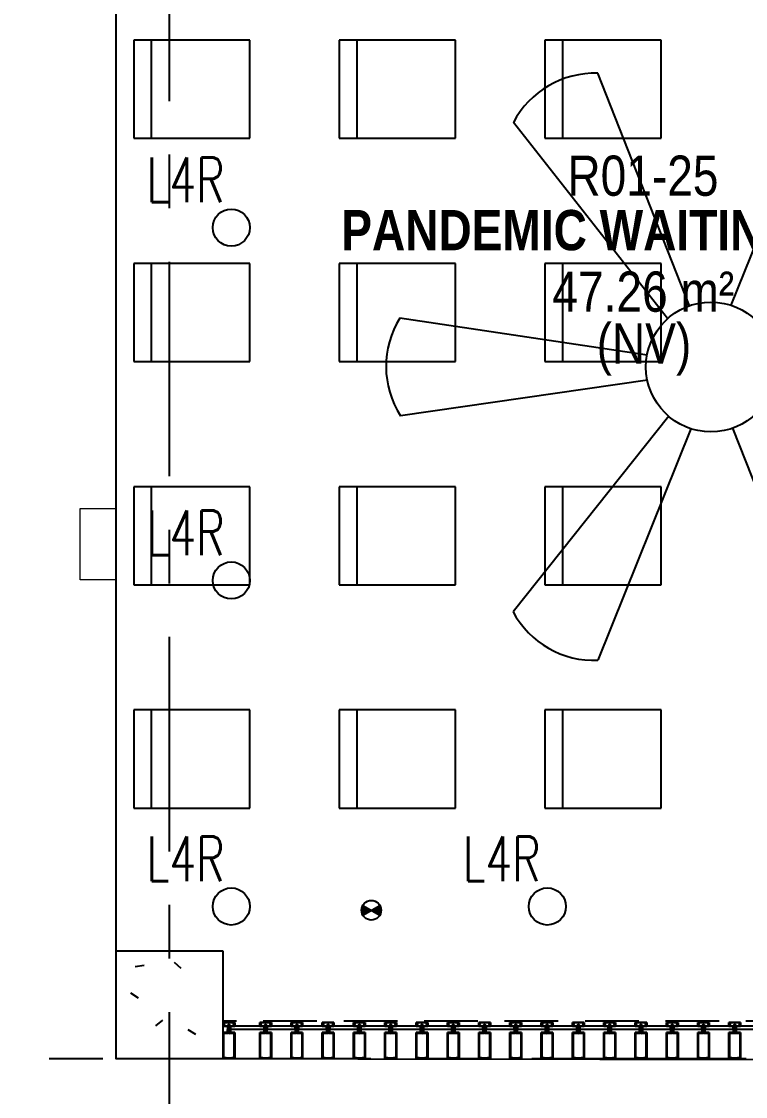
# Model space of a CAD drawing. Header units: millimetres. Extents: x -92759 to 184353, y -15225 to 86714.
# Drawn here: x -71561 to -67511, y 29928 to 35945 of the extents above; entities that cross this region are included whole.
import ezdxf

# ---------------------------------------------------------------- set-up
doc = ezdxf.new("R2010")
doc.units = ezdxf.units.MM
for name, pattern in [('HIDDEN', [0.375, 0.25, -0.125]), ('IDA - Grid Line', [2100, 1200, -300, 300, -300]), ('IDA - Hidden 2-1', [450, 300, -150])]:
    doc.linetypes.add(name, pattern=pattern)
for name, color, linetype in [('0-1', 9, 'Continuous'), ('0-10ft HVLS FAN', 3, 'Continuous'), ('0-fan', 1, 'Continuous'), ('0-Motion Sensor', 1, 'Continuous'), ('A-_CLADMULN_E', 8, 'Continuous'), ('A-_CLADPANL_E', 8, 'Continuous'), ('A-_DETA----_E-2', 9, 'Continuous'), ('A-_DETA----_ED', 8, 'Continuous'), ('A-_FLOR----_E', 8, 'Continuous'), ('A-_ROOMNAME_A', 8, 'Continuous'), ('E-_LITG _ CKT -DB', 1, 'HIDDEN'), ('E-legend', 1, 'Continuous'), ('M-ACMV_FCU', 5, 'Continuous'), ('S-_COLN----_E', 8, 'Continuous')]:
    doc.layers.add(name, color=color, linetype=linetype)
for name, color, linetype, true_color in [('1599_FURN_RHH_BLK8 _NEW__1ST STY_dwg _2_-1', 7, 'Continuous', 0xaaaaaa), ('A-_DETA----_E-1', 7, 'IDA - Hidden 2-1', 0xa5a5a5), ('A-_DETA----_ED-1', 9, 'Continuous', 0x808080), ('S-_ANOTGRID_E-1', 9, 'IDA - Grid Line', 0x808080)]:
    doc.layers.add(name, color=color, linetype=linetype, true_color=true_color)
doc.layers.add('M-ACMV_Control Panel', color=7, linetype='Continuous', lineweight=25)
doc.layers.add('M-ACMV_CP_ HL', color=7, linetype='Continuous', lineweight=20)
doc.styles.add('Arial Narrow_2', font='ARIALN.TTF', dxfattribs={"height": 225})
doc.styles.add('Arial Narrow_B_1', font='ARIALNB.TTF', dxfattribs={"height": 300})
doc.styles.add('Simplex', font='simplex_.ttf', dxfattribs={"width": 0.7, "height": 450})

# ---------------------------------------------------------------- blocks, each defined once
blk = doc.blocks.new('System Panel - Glazed Panel-9020776-BLK8_RHH_1ST STOREY PLAN')
at = {"layer": 'A-_CLADPANL_E'}
for p, q in [((93.8125, 18), (-93.8125, 18)), ((-93.8125, 18), (-93.8125, 0)), ((-93.8125, 0), (93.8125, 0)), ((93.8125, 0), (93.8125, 18))]:
    blk.add_line(p, q, dxfattribs=at)
blk = doc.blocks.new('System Panel - Glazed Panel-7698327-BLK8_RHH_1ST STOREY PLAN')
at = {"layer": 'A-_CLADPANL_E'}
for p, q in [((78.8125, 18), (-78.8125, 18)), ((-78.8125, 18), (-78.8125, 0)), ((-78.8125, 0), (78.8125, 0)), ((78.8125, 0), (78.8125, 18))]:
    blk.add_line(p, q, dxfattribs=at)
blk = doc.blocks.new('Rectangular Mullion - 200L X 65D mm-6848285-BLK8_RHH_1ST STOREY PLAN')
at = {"layer": 'A-_DETA----_ED'}
for p, q in [((32.5, 163), (-32.5, 163)), ((-32.5, 163), (-32.5, 18)), ((-30, 160.5), (-25.1, 160.5)), ((-30, 20.5), (-30, 160.5)), ((-23.6, 158.9), (-23.6, 157.4)), ((-23.6, 157.4), (-17.7, 157.4)), ((-17.7, 157.4), (-17.7, 158.9)), ((-16.1, 160.5), (16.1, 160.5)), ((17.7, 158.9), (17.7, 157.4)), ((17.7, 157.4), (23.6, 157.4)), ((23.6, 157.4), (23.6, 158.9)), ((25.1, 160.5), (30, 160.5)), ((30, 160.5), (30, 20.5)), ((32.5, 18), (32.5, 163)), ((-32.5, 18), (-21, 18)), ((-24, 20.5), (-30, 20.5)), ((-24, 23.6), (-24, 20.5)), ((-4.1, 24.3), (-23.2, 24.3)), ((-20.2, 21.8), (-17.9, 21.8)), ((-17.1, 18), (-13.8, 18)), ((-13.1, 18.8), (-13.1, 21)), ((-12.3, 21.8), (-5.9, 21.8)), ((-10.5, 21.8), (-10.5, 19.9)), ((-9.7, 19.2), (-8, 19.2)), ((-8, 19.2), (-8, 2.5)), ((-8, -11.6), (-8, 0)), ((-7.7, 2.2), (-6.7, 2.2)), ((-6.7, 0.3), (-7.7, 0.3)), ((-6.4, 2), (-6.4, 0.6)), ((-5.4, 5.1), (-5.4, 20.3)), ((-3.5, 5.1), (-5.4, 5.1)), ((-5.1, 21), (-5.1, 18.8)), ((-4.3, 18), (-0.8, 18)), ((-2.6, 21.3), (-2.6, 22.8)), ((2.6, 21.3), (-2.6, 21.3)), ((-2.5, -1.3), (-1.1, 4.3)), ((-0.8, 18), (0, 18.8)), ((0, 18.8), (0.8, 18)), ((0.8, 18), (4.3, 18)), ((1.1, 4.3), (2.5, -1.3)), ((2.6, 22.8), (2.6, 21.3)), ((5.4, 5.1), (3.5, 5.1)), ((23.2, 24.3), (4.1, 24.3)), ((5.1, 18.8), (5.1, 21)), ((5.4, 20.3), (5.4, 5.1)), ((5.9, 21.8), (12.3, 21.8)), ((6.4, 0.6), (6.4, 2)), ((6.7, 2.2), (7.7, 2.2)), ((7.7, 0.3), (6.7, 0.3)), ((8, 19.2), (9.7, 19.2)), ((8, 2.5), (8, 19.2)), ((8, -11.6), (8, 0)), ((10.5, 19.9), (10.5, 21.8)), ((13.1, 21), (13.1, 18.8)), ((13.8, 18), (17.1, 18)), ((17.9, 21.8), (20.2, 21.8)), ((21, 18), (32.5, 18)), ((24, 20.5), (24, 23.6)), ((30, 20.5), (24, 20.5)), ((-32.5, -17.5), (-32.5, -22.2)), ((-32.5, -24.8), (-32.5, -37)), ((-32.5, -37), (32.5, -37)), ((-29.9, -17), (-32, -17)), ((-31.7, -23), (-30.7, -23)), ((-31.2, -25.3), (-30.5, -25.3)), ((-31.2, -35.7), (-31.2, -25.3)), ((-15.9, -35.7), (-31.2, -35.7)), ((-30.5, -23.2), (-31, -23.2)), ((-30.3, -25.5), (-27.6, -30.1)), ((-26.8, -20.8), (-29, -20.8)), ((-27.4, -23), (-24.5, -23)), ((-27.4, -26.4), (-27.4, -23)), ((-25.9, -29.1), (-27.4, -26.4)), ((-5.7, -17), (-25.9, -17)), ((-23, -19.5), (-8.3, -19.5)), ((-23, -21.5), (-23, -19.5)), ((0, -35.5), (-15.9, -35.7)), ((-8.3, -19.5), (-7.6, -20.2)), ((-6.9, -11.6), (-8, -11.6)), ((-0.4, -20.2), (-7.6, -20.2)), ((-6.9, -11.6), (-6.6, -12)), ((-6.6, -12), (-6.2, -11.6)), ((-6.2, -11.6), (-4.3, -11.6)), ((-5.3, -16.6), (-5.7, -17)), ((-5, -17), (-5.3, -16.6)), ((5, -17), (-5, -17)), ((-2.4, -0.9), (-4.9, -3.8)), ((-4.9, -3.8), (4.9, -3.8)), ((-4.9, -3.8), (-4.9, -11.6)), ((-4.3, -11.6), (-3.9, -12)), ((-3.9, -12), (-3.6, -11.6)), ((-3.6, -11.6), (-2.5, -11.6)), ((-2.5, -11.6), (-2.5, -1.1)), ((2.4, -0.9), (-2.4, -0.9)), ((-0.4, -20.2), (0, -19.8)), ((0, -19.8), (0.4, -20.2)), ((15.9, -35.7), (0, -35.5)), ((7.6, -20.2), (0.4, -20.2)), ((4.9, -3.8), (2.4, -0.9)), ((2.5, -1.3), (2.5, -11.6)), ((2.5, -11.6), (3.6, -11.6)), ((3.6, -11.6), (3.9, -12)), ((3.9, -12), (4.3, -11.6)), ((4.3, -11.6), (6.2, -11.6)), ((4.9, -3.8), (4.9, -11.6)), ((5.3, -16.6), (5, -17)), ((5.7, -17), (5.3, -16.6)), ((25.9, -17), (5.7, -17)), ((6.2, -11.6), (6.6, -12)), ((6.6, -12), (6.9, -11.6)), ((8, -11.6), (6.9, -11.6)), ((7.6, -20.2), (8.3, -19.5)), ((8.3, -19.5), (23, -19.5)), ((31.2, -35.7), (15.9, -35.7)), ((23, -19.5), (23, -21.5)), ((24.5, -23), (27.4, -23)), ((25.5, -19.5), (25.5, -19.3)), ((27.4, -26.4), (25.9, -29.1)), ((29, -20.8), (26.8, -20.8)), ((27.4, -23), (27.4, -26.4)), ((27.6, -30.1), (30.3, -25.5)), ((32, -17), (29.9, -17)), ((30.3, -19.3), (30.3, -19.5)), ((31, -23.2), (30.5, -23.2)), ((30.5, -25.3), (31.2, -25.3)), ((30.7, -23), (31.7, -23)), ((31.2, -25.3), (31.2, -35.7)), ((32.5, -22.2), (32.5, -17.5)), ((32.5, -37), (32.5, -24.8))]:
    blk.add_line(p, q, dxfattribs=at)
for centre, radius, start, end in [((-25.1, 158.9), 1.52, 0, 90), ((-16.1, 158.9), 1.52, 90, 180), ((16.1, 158.9), 1.52, 0, 90), ((25.1, 158.9), 1.52, 90, 180), ((-23.2, 23.6), 0.762, 90, 180), ((-20.2, 20.5), 1.27, 90, 180), ((-19.2, 20.3), 2.29, 180, 225.18969), ((-21, 18.4), 0.381, 270, 45.18969), ((-17.9, 20.5), 1.27, 0, 90), ((-17.1, 18.4), 0.381, 134.81031, 270), ((-18.9, 20.3), 2.29, 314.81031, 0), ((-13.8, 18.8), 0.762, 270, 0), ((-12.3, 21), 0.762, 90, 180), ((-9.7, 19.9), 0.762, 180, 270), ((-7.7, 2.5), 0.254, 180, 270), ((-7.7, 0), 0.254, 90, 180), ((-6.9, 20.3), 1.52, 360, 90), ((-6.7, 2), 0.254, 360, 90), ((-6.7, 0.6), 0.254, 270, 360), ((-5.9, 21), 0.762, 0, 90), ((-4.3, 18.8), 0.762, 180, 270), ((-4.1, 22.8), 1.52, 360, 90), ((0, 4), 3.63, 17.50636, 162.49364), ((0, 4), 1.09, 15, 165), ((4.1, 22.8), 1.52, 90, 180), ((4.3, 18.8), 0.762, 270, 0), ((5.9, 21), 0.762, 90, 180), ((6.9, 20.3), 1.52, 90, 180), ((6.7, 2), 0.254, 90, 180), ((6.7, 0.6), 0.254, 180, 270), ((7.7, 2.5), 0.254, 270, 0), ((7.7, 0), 0.254, 0, 90), ((9.7, 19.9), 0.762, 270, 0), ((12.3, 21), 0.762, 0, 90), ((13.8, 18.8), 0.762, 180, 270), ((17.9, 20.5), 1.27, 90, 180), ((18.9, 20.3), 2.29, 180, 225.18969), ((17.1, 18.4), 0.381, 270, 45.18969), ((20.2, 20.5), 1.27, 0, 90), ((21, 18.4), 0.381, 134.81031, 270), ((19.2, 20.3), 2.29, 314.81031, 0), ((23.2, 23.6), 0.762, 0, 90), ((-32, -17.5), 0.508, 90, 180), ((-31.7, -22.2), 0.762, 180, 270), ((-31, -24.8), 1.52, 90, 180), ((-30.7, -24.3), 1.27, 288.66292, 90), ((-30.5, -24.3), 1.02, 270, 90), ((-28, -19.3), 2.29, 134.81031, 180), ((-29, -19.5), 1.27, 180, 270), ((-29.9, -17.4), 0.381, 314.81031, 90), ((-26.8, -29.6), 1.02, 210, 30), ((-26.8, -19.5), 1.27, 270, 0), ((-25.9, -17.4), 0.381, 90, 225.18969), ((-27.8, -19.3), 2.29, 0, 45.18969), ((-24.5, -21.5), 1.52, 270, 0), ((24.5, -21.5), 1.52, 180, 270), ((27.8, -19.3), 2.29, 134.81031, 180), ((26.8, -19.5), 1.27, 180, 270), ((26.8, -29.6), 1.02, 150, 330), ((25.9, -17.4), 0.381, 314.81031, 90), ((29, -19.5), 1.27, 270, 0), ((29.9, -17.4), 0.381, 90, 225.18969), ((30.7, -24.3), 1.27, 90, 251.33708), ((30.5, -24.3), 1.02, 90, 270), ((28, -19.3), 2.29, 0, 45.18969), ((31, -24.8), 1.52, 360, 90), ((31.7, -22.2), 0.762, 270, 0), ((32, -17.5), 0.508, 0, 90)]:
    blk.add_arc(centre, radius, start, end, dxfattribs=at)
at = {"layer": 'A-_DETA----_ED-1'}
for p, q in [((0, 26.4), (-2.4, 24)), ((-2.4, 24), (-2.4, -0.9)), ((2.4, 24), (0, 26.4)), ((2.4, -0.9), (2.4, 24)), ((-8, -17), (-8, -11.6)), ((-6.3, -21.2), (-6.3, -20.2)), ((6.4, -21.2), (-6.3, -21.2)), ((-5.2, -24.7), (-5.2, -21.2)), ((-5.1, -24.8), (5.1, -24.8)), ((3.9, -25.6), (-3.9, -25.6)), ((-2.6, -24.7), (-2.6, -21.2)), ((-2.5, -11.6), (-2.5, -17)), ((2.5, -11.6), (2.5, -17)), ((2.6, -24.7), (2.6, -21.2)), ((5.2, -24.7), (5.2, -21.2)), ((6.4, -20.2), (6.4, -21.2)), ((8, -11.6), (8, -17))]:
    blk.add_line(p, q, dxfattribs=at)
for centre, radius, start, end in [((-3.9, -24.2), 1.38, 200.94158, 339.07318), ((0, -21.4), 4.19, 234.28733, 305.71267), ((3.9, -24.2), 1.38, 200.94158, 339.07318)]:
    blk.add_arc(centre, radius, start, end, dxfattribs=at)
blk = doc.blocks.new('Rectangular Mullion - IDA - Rectangular - 200mm - Center-9020777-BLK8_RHH_1ST STOREY PLAN')
at = {"layer": 'A-_CLADMULN_E'}
for p, q in [((0, 163), (-65, 163)), ((-65, 163), (-65, 18)), ((-65, 18), (-41.1875, 18)), ((-41.1875, 18), (-41.1875, -17)), ((-23.8125, -17), (-23.8125, 18)), ((-23.8125, 18), (0, 18)), ((-41.1875, -17), (-65, -17)), ((-65, -17), (-65, -37)), ((-65, -37), (0, -37)), ((0, -17), (-23.8125, -17))]:
    blk.add_line(p, q, dxfattribs=at)
blk = doc.blocks.new('Rectangular Mullion - IDA - Rectangular - 200mm - Center-9020775-BLK8_RHH_1ST STOREY PLAN')
at = {"layer": 'A-_CLADMULN_E'}
for p, q in [((-32.5, 18), (-32.5, 163)), ((-32.5, 163), (32.5, 163)), ((32.5, 163), (32.5, 18)), ((-8.6875, 18), (-32.5, 18)), ((-8.6875, -17), (-8.6875, 18)), ((32.5, 18), (8.6875, 18)), ((8.6875, 18), (8.6875, -17)), ((-32.5, -37), (-32.5, -17)), ((-32.5, -17), (-8.6875, -17)), ((32.5, -37), (-32.5, -37)), ((8.6875, -17), (32.5, -17)), ((32.5, -17), (32.5, -37))]:
    blk.add_line(p, q, dxfattribs=at)
blk = doc.blocks.new('IDA - Rectangle Column - 600W X 600D-V9-BLK8_RHH_1ST STOREY PLAN')
at = {"layer": 'S-_COLN----_E'}
h = blk.add_hatch(dxfattribs=at)
h.set_pattern_fill('FP_14', color=256, style=0, pattern_type=2)
h.set_pattern_definition([(50, (15929.05, 42638.3), (1093.104, -95.634), [114.3, -1257.3]), (355, (15929, 42638.3), (-211.457, 1146.34), [91.44, -1005.84]), (100.451, (16020.1, 42630.3), (881.656, 1050.7), [97.14, -1068.54]), (46.184, (15929, 42943.1), (1626.475, -252.257), [171.45, -1885.95]), (96.636, (16064.6, 42922), (1424.416, 1484.565), [145.71, -1602.81]), (351.184, (15929, 42943.1), (1424.43, 1484.55), [137.16, -1508.76]), (21, (16081.45, 42866.9), (909.686, -613.591), [114.3, -1257.3]), (326, (16081.5, 42866.9), (370.812, 1105.13), [91.44, -1005.84]), (71.451, (16157.3, 42815.8), (1280.503, 491.528), [97.14, -1068.54]), (37.5, (15929.05, 42638.3), (18.5313, 507.3303), [50.292, -943.356, 50.292, -970.788, -1009.65]), (37.5, (15929.05, 42638.3), (18.5313, 507.3303), [-2014.728, 50.292, -959.358]), (7.5, (15929.05, 42638.3), (400.918, 601.0836), [50.292, -531.876, 50.292, -920.496, -384.81]), (7.5, (15929.05, 42638.3), (400.918, 601.0836), [-1552.956, 50.292, -334.518]), (327.5, (15589.2, 42638.3), (813.545, -34.3737), [50.292, -330.708, 50.292, -2715.768]), (327.5, (15589.2, 42638.3), (813.545, -34.3737), [-431.292, -1138.428, 50.292, -1527.048]), (317.5, (15436.8, 42638.3), (888.775, 152.56), [50.292, -445.008, 50.292, -739.14, -1120.14]), (317.5, (15436.8, 42638.3), (888.775, 152.56), [-1284.732, 50.292, -1069.848])])
h.paths.add_polyline_path([(-300, -300), (300, -300), (300, 300), (-300, 300), (-300, -37.5)])
for p, q in [((300, 300), (-300, 300)), ((-300, 300), (-300, -300)), ((300, -300), (300, 300)), ((-300, -300), (300, -300))]:
    blk.add_line(p, q, dxfattribs=at)
blk = doc.blocks.new('1599_FURN_RHH_BLK8 _NEW__1ST STY_dwg _2_-10346281-BLK8_RHH_1ST STOREY PLAN')
at = {"layer": 'A-_DETA----_E-2'}
for p, q in [((-35455.1, -43500), (-35455.1, -44050)), ((-34805.1, -43500), (-35455.1, -43500)), ((-35455.1, -43500), (-35455.1, -44050)), ((-34805.1, -43500), (-35455.1, -43500)), ((-35455.1, -43500), (-35455.1, -44050)), ((-34805.1, -43500), (-35455.1, -43500)), ((-35455.1, -43500), (-35455.1, -44050)), ((-34805.1, -43500), (-35455.1, -43500)), ((-35355.1, -44050), (-35355.1, -43500)), ((-35355.1, -44050), (-35355.1, -43500)), ((-35355.1, -44050), (-35355.1, -43500)), ((-35355.1, -44050), (-35355.1, -43500)), ((-34805.1, -44050), (-34805.1, -43500)), ((-34805.1, -44050), (-34805.1, -43500)), ((-34805.1, -44050), (-34805.1, -43500)), ((-34805.1, -44050), (-34805.1, -43500)), ((-34305.1, -43500), (-34305.1, -44050)), ((-33655.1, -43500), (-34305.1, -43500)), ((-34305.1, -43500), (-34305.1, -44050)), ((-33655.1, -43500), (-34305.1, -43500)), ((-34305.1, -43500), (-34305.1, -44050)), ((-33655.1, -43500), (-34305.1, -43500)), ((-34305.1, -43500), (-34305.1, -44050)), ((-33655.1, -43500), (-34305.1, -43500)), ((-34205.1, -44050), (-34205.1, -43500)), ((-34205.1, -44050), (-34205.1, -43500)), ((-34205.1, -44050), (-34205.1, -43500)), ((-34205.1, -44050), (-34205.1, -43500)), ((-33655.1, -44050), (-33655.1, -43500)), ((-33655.1, -44050), (-33655.1, -43500)), ((-33655.1, -44050), (-33655.1, -43500)), ((-33655.1, -44050), (-33655.1, -43500)), ((-33155.1, -43500), (-33155.1, -44050)), ((-32505.1, -43500), (-33155.1, -43500)), ((-33155.1, -43500), (-33155.1, -44050)), ((-32505.1, -43500), (-33155.1, -43500)), ((-33155.1, -43500), (-33155.1, -44050)), ((-32505.1, -43500), (-33155.1, -43500)), ((-33155.1, -43500), (-33155.1, -44050)), ((-32505.1, -43500), (-33155.1, -43500)), ((-33055.1, -44050), (-33055.1, -43500)), ((-33055.1, -44050), (-33055.1, -43500)), ((-33055.1, -44050), (-33055.1, -43500)), ((-33055.1, -44050), (-33055.1, -43500)), ((-32505.1, -44050), (-32505.1, -43500)), ((-32505.1, -44050), (-32505.1, -43500)), ((-32505.1, -44050), (-32505.1, -43500)), ((-32505.1, -44050), (-32505.1, -43500)), ((-35455.1, -44050), (-34805.1, -44050)), ((-35455.1, -44050), (-34805.1, -44050)), ((-35455.1, -44050), (-34805.1, -44050)), ((-35455.1, -44050), (-34805.1, -44050)), ((-34305.1, -44050), (-33655.1, -44050)), ((-34305.1, -44050), (-33655.1, -44050)), ((-34305.1, -44050), (-33655.1, -44050)), ((-34305.1, -44050), (-33655.1, -44050)), ((-33155.1, -44050), (-32505.1, -44050)), ((-33155.1, -44050), (-32505.1, -44050)), ((-33155.1, -44050), (-32505.1, -44050)), ((-33155.1, -44050), (-32505.1, -44050)), ((-35455.1, -44750), (-35455.1, -45300)), ((-34805.1, -44750), (-35455.1, -44750)), ((-35455.1, -44750), (-35455.1, -45300)), ((-34805.1, -44750), (-35455.1, -44750)), ((-35455.1, -44750), (-35455.1, -45300)), ((-34805.1, -44750), (-35455.1, -44750)), ((-35455.1, -44750), (-35455.1, -45300)), ((-34805.1, -44750), (-35455.1, -44750)), ((-35355.1, -45300), (-35355.1, -44750)), ((-35355.1, -45300), (-35355.1, -44750)), ((-35355.1, -45300), (-35355.1, -44750)), ((-35355.1, -45300), (-35355.1, -44750)), ((-34805.1, -45300), (-34805.1, -44750)), ((-34805.1, -45300), (-34805.1, -44750)), ((-34805.1, -45300), (-34805.1, -44750)), ((-34805.1, -45300), (-34805.1, -44750)), ((-34305.1, -44750), (-34305.1, -45300)), ((-33655.1, -44750), (-34305.1, -44750)), ((-34305.1, -44750), (-34305.1, -45300)), ((-33655.1, -44750), (-34305.1, -44750)), ((-34305.1, -44750), (-34305.1, -45300)), ((-33655.1, -44750), (-34305.1, -44750)), ((-34305.1, -44750), (-34305.1, -45300)), ((-33655.1, -44750), (-34305.1, -44750)), ((-34205.1, -45300), (-34205.1, -44750)), ((-34205.1, -45300), (-34205.1, -44750)), ((-34205.1, -45300), (-34205.1, -44750)), ((-34205.1, -45300), (-34205.1, -44750)), ((-33655.1, -45300), (-33655.1, -44750)), ((-33655.1, -45300), (-33655.1, -44750)), ((-33655.1, -45300), (-33655.1, -44750)), ((-33655.1, -45300), (-33655.1, -44750)), ((-33155.1, -44750), (-33155.1, -45300)), ((-32505.1, -44750), (-33155.1, -44750)), ((-33155.1, -44750), (-33155.1, -45300)), ((-32505.1, -44750), (-33155.1, -44750)), ((-33155.1, -44750), (-33155.1, -45300)), ((-32505.1, -44750), (-33155.1, -44750)), ((-33155.1, -44750), (-33155.1, -45300)), ((-32505.1, -44750), (-33155.1, -44750)), ((-33055.1, -45300), (-33055.1, -44750)), ((-33055.1, -45300), (-33055.1, -44750)), ((-33055.1, -45300), (-33055.1, -44750)), ((-33055.1, -45300), (-33055.1, -44750)), ((-32505.1, -45300), (-32505.1, -44750)), ((-32505.1, -45300), (-32505.1, -44750)), ((-32505.1, -45300), (-32505.1, -44750)), ((-32505.1, -45300), (-32505.1, -44750)), ((-35455.1, -45300), (-34805.1, -45300)), ((-35455.1, -45300), (-34805.1, -45300)), ((-35455.1, -45300), (-34805.1, -45300)), ((-35455.1, -45300), (-34805.1, -45300)), ((-34305.1, -45300), (-33655.1, -45300)), ((-34305.1, -45300), (-33655.1, -45300)), ((-34305.1, -45300), (-33655.1, -45300)), ((-34305.1, -45300), (-33655.1, -45300)), ((-33155.1, -45300), (-32505.1, -45300)), ((-33155.1, -45300), (-32505.1, -45300)), ((-33155.1, -45300), (-32505.1, -45300)), ((-33155.1, -45300), (-32505.1, -45300)), ((-35455.1, -46000), (-35455.1, -46550)), ((-34805.1, -46000), (-35455.1, -46000)), ((-35455.1, -46000), (-35455.1, -46550)), ((-34805.1, -46000), (-35455.1, -46000)), ((-35455.1, -46000), (-35455.1, -46550)), ((-34805.1, -46000), (-35455.1, -46000)), ((-35455.1, -46000), (-35455.1, -46550)), ((-34805.1, -46000), (-35455.1, -46000)), ((-35355.1, -46550), (-35355.1, -46000)), ((-35355.1, -46550), (-35355.1, -46000)), ((-35355.1, -46550), (-35355.1, -46000)), ((-35355.1, -46550), (-35355.1, -46000)), ((-34805.1, -46550), (-34805.1, -46000)), ((-34805.1, -46550), (-34805.1, -46000)), ((-34805.1, -46550), (-34805.1, -46000)), ((-34805.1, -46550), (-34805.1, -46000)), ((-34305.1, -46000), (-34305.1, -46550)), ((-33655.1, -46000), (-34305.1, -46000)), ((-34305.1, -46000), (-34305.1, -46550)), ((-33655.1, -46000), (-34305.1, -46000)), ((-34305.1, -46000), (-34305.1, -46550)), ((-33655.1, -46000), (-34305.1, -46000)), ((-34305.1, -46000), (-34305.1, -46550)), ((-33655.1, -46000), (-34305.1, -46000)), ((-34205.1, -46550), (-34205.1, -46000)), ((-34205.1, -46550), (-34205.1, -46000)), ((-34205.1, -46550), (-34205.1, -46000)), ((-34205.1, -46550), (-34205.1, -46000)), ((-33655.1, -46550), (-33655.1, -46000)), ((-33655.1, -46550), (-33655.1, -46000)), ((-33655.1, -46550), (-33655.1, -46000)), ((-33655.1, -46550), (-33655.1, -46000)), ((-33155.1, -46000), (-33155.1, -46550)), ((-32505.1, -46000), (-33155.1, -46000)), ((-33155.1, -46000), (-33155.1, -46550)), ((-32505.1, -46000), (-33155.1, -46000)), ((-33155.1, -46000), (-33155.1, -46550)), ((-32505.1, -46000), (-33155.1, -46000)), ((-33155.1, -46000), (-33155.1, -46550)), ((-32505.1, -46000), (-33155.1, -46000)), ((-33055.1, -46550), (-33055.1, -46000)), ((-33055.1, -46550), (-33055.1, -46000)), ((-33055.1, -46550), (-33055.1, -46000)), ((-33055.1, -46550), (-33055.1, -46000)), ((-32505.1, -46550), (-32505.1, -46000)), ((-32505.1, -46550), (-32505.1, -46000)), ((-32505.1, -46550), (-32505.1, -46000)), ((-32505.1, -46550), (-32505.1, -46000)), ((-35455.1, -46550), (-34805.1, -46550)), ((-35455.1, -46550), (-34805.1, -46550)), ((-35455.1, -46550), (-34805.1, -46550)), ((-35455.1, -46550), (-34805.1, -46550)), ((-34305.1, -46550), (-33655.1, -46550)), ((-34305.1, -46550), (-33655.1, -46550)), ((-34305.1, -46550), (-33655.1, -46550)), ((-34305.1, -46550), (-33655.1, -46550)), ((-33155.1, -46550), (-32505.1, -46550)), ((-33155.1, -46550), (-32505.1, -46550)), ((-33155.1, -46550), (-32505.1, -46550)), ((-33155.1, -46550), (-32505.1, -46550)), ((-35455.1, -47250), (-35455.1, -47800)), ((-34805.1, -47250), (-35455.1, -47250)), ((-35455.1, -47250), (-35455.1, -47800)), ((-34805.1, -47250), (-35455.1, -47250)), ((-35455.1, -47250), (-35455.1, -47800)), ((-34805.1, -47250), (-35455.1, -47250)), ((-35455.1, -47250), (-35455.1, -47800)), ((-34805.1, -47250), (-35455.1, -47250)), ((-35355.1, -47800), (-35355.1, -47250)), ((-35355.1, -47800), (-35355.1, -47250)), ((-35355.1, -47800), (-35355.1, -47250)), ((-35355.1, -47800), (-35355.1, -47250)), ((-34805.1, -47800), (-34805.1, -47250)), ((-34805.1, -47800), (-34805.1, -47250)), ((-34805.1, -47800), (-34805.1, -47250)), ((-34805.1, -47800), (-34805.1, -47250)), ((-34305.1, -47250), (-34305.1, -47800)), ((-33655.1, -47250), (-34305.1, -47250)), ((-34305.1, -47250), (-34305.1, -47800)), ((-33655.1, -47250), (-34305.1, -47250)), ((-34305.1, -47250), (-34305.1, -47800)), ((-33655.1, -47250), (-34305.1, -47250)), ((-34305.1, -47250), (-34305.1, -47800)), ((-33655.1, -47250), (-34305.1, -47250)), ((-34205.1, -47800), (-34205.1, -47250)), ((-34205.1, -47800), (-34205.1, -47250)), ((-34205.1, -47800), (-34205.1, -47250)), ((-34205.1, -47800), (-34205.1, -47250)), ((-33655.1, -47800), (-33655.1, -47250)), ((-33655.1, -47800), (-33655.1, -47250)), ((-33655.1, -47800), (-33655.1, -47250)), ((-33655.1, -47800), (-33655.1, -47250)), ((-33155.1, -47250), (-33155.1, -47800)), ((-32505.1, -47250), (-33155.1, -47250)), ((-33155.1, -47250), (-33155.1, -47800)), ((-32505.1, -47250), (-33155.1, -47250)), ((-33155.1, -47250), (-33155.1, -47800)), ((-32505.1, -47250), (-33155.1, -47250)), ((-33155.1, -47250), (-33155.1, -47800)), ((-32505.1, -47250), (-33155.1, -47250)), ((-33055.1, -47800), (-33055.1, -47250)), ((-33055.1, -47800), (-33055.1, -47250)), ((-33055.1, -47800), (-33055.1, -47250)), ((-33055.1, -47800), (-33055.1, -47250)), ((-32505.1, -47800), (-32505.1, -47250)), ((-32505.1, -47800), (-32505.1, -47250)), ((-32505.1, -47800), (-32505.1, -47250)), ((-32505.1, -47800), (-32505.1, -47250)), ((-35455.1, -47800), (-34805.1, -47800)), ((-35455.1, -47800), (-34805.1, -47800)), ((-35455.1, -47800), (-34805.1, -47800)), ((-35455.1, -47800), (-34805.1, -47800)), ((-34305.1, -47800), (-33655.1, -47800)), ((-34305.1, -47800), (-33655.1, -47800)), ((-34305.1, -47800), (-33655.1, -47800)), ((-34305.1, -47800), (-33655.1, -47800)), ((-33155.1, -47800), (-32505.1, -47800)), ((-33155.1, -47800), (-32505.1, -47800)), ((-33155.1, -47800), (-32505.1, -47800)), ((-33155.1, -47800), (-32505.1, -47800))]:
    blk.add_line(p, q, dxfattribs=at)
blk = doc.blocks.new('A$Cb2bf8f38')
blk.add_lwpolyline([(-2385, -9825), (-2385, -5100), (7400, -5125), (7400, 46800), (-18575, 46800), (-18575, 38037.5), (-30600, 38100), (-30625, 26375), (-28100, 26375), (-28100, -2400), (-10500, -2425), (-10500, -9800), (-2385, -9825)], close=True)
at = {"layer": 'A-_DETA----_E-1'}
for p, q in [((-28100, 4700), (-28100, -1800)), ((-21575, -2192.5), (-27500, -2192.5))]:
    blk.add_line(p, q, dxfattribs=at)
at = {"layer": 'A-_FLOR----_E'}
blk.add_arc((-28600, -2400), 2000, 180, 270, dxfattribs=at)
at = {"layer": 'S-_ANOTGRID_E-1'}
for p, q in [((-27800, -20141.4), (-27800, 53272.8)), ((-38373.1, -2400), (13584.7, -2400))]:
    blk.add_line(p, q, dxfattribs=at)
at = {"layer": '1599_FURN_RHH_BLK8 _NEW__1ST STY_dwg _2_-1'}
blk.add_blockref('1599_FURN_RHH_BLK8 _NEW__1ST STY_dwg _2_-10346281-BLK8_RHH_1ST STOREY PLAN', (7455.1, 46800), dxfattribs=at)
at = {"layer": 'A-_CLADMULN_E', "extrusion": (0, 0, -1), "rotation": 180}
for name, p in [('Rectangular Mullion - 200L X 65D mm-6848285-BLK8_RHH_1ST STOREY PLAN', (27467.5, -2237)), ('Rectangular Mullion - 200L X 65D mm-6848285-BLK8_RHH_1ST STOREY PLAN', (27262.5, -2237)), ('Rectangular Mullion - IDA - Rectangular - 200mm - Center-9020775-BLK8_RHH_1ST STOREY PLAN', (27262.5, -2237)), ('Rectangular Mullion - 200L X 65D mm-6848285-BLK8_RHH_1ST STOREY PLAN', (27087.5, -2237)), ('Rectangular Mullion - IDA - Rectangular - 200mm - Center-9020775-BLK8_RHH_1ST STOREY PLAN', (27087.5, -2237)), ('Rectangular Mullion - 200L X 65D mm-6848285-BLK8_RHH_1ST STOREY PLAN', (26912.5, -2237)), ('Rectangular Mullion - IDA - Rectangular - 200mm - Center-9020775-BLK8_RHH_1ST STOREY PLAN', (26912.5, -2237)), ('Rectangular Mullion - 200L X 65D mm-6848285-BLK8_RHH_1ST STOREY PLAN', (26737.5, -2237)), ('Rectangular Mullion - IDA - Rectangular - 200mm - Center-9020775-BLK8_RHH_1ST STOREY PLAN', (26737.5, -2237)), ('Rectangular Mullion - 200L X 65D mm-6848285-BLK8_RHH_1ST STOREY PLAN', (26562.5, -2237)), ('Rectangular Mullion - IDA - Rectangular - 200mm - Center-9020775-BLK8_RHH_1ST STOREY PLAN', (26562.5, -2237)), ('Rectangular Mullion - 200L X 65D mm-6848285-BLK8_RHH_1ST STOREY PLAN', (26387.5, -2237)), ('Rectangular Mullion - IDA - Rectangular - 200mm - Center-9020775-BLK8_RHH_1ST STOREY PLAN', (26387.5, -2237)), ('Rectangular Mullion - 200L X 65D mm-6848285-BLK8_RHH_1ST STOREY PLAN', (26212.5, -2237)), ('Rectangular Mullion - IDA - Rectangular - 200mm - Center-9020775-BLK8_RHH_1ST STOREY PLAN', (26212.5, -2237)), ('Rectangular Mullion - 200L X 65D mm-6848285-BLK8_RHH_1ST STOREY PLAN', (26037.5, -2237)), ('Rectangular Mullion - IDA - Rectangular - 200mm - Center-9020775-BLK8_RHH_1ST STOREY PLAN', (26037.5, -2237)), ('Rectangular Mullion - 200L X 65D mm-6848285-BLK8_RHH_1ST STOREY PLAN', (25862.5, -2237)), ('Rectangular Mullion - IDA - Rectangular - 200mm - Center-9020775-BLK8_RHH_1ST STOREY PLAN', (25862.5, -2237)), ('Rectangular Mullion - 200L X 65D mm-6848285-BLK8_RHH_1ST STOREY PLAN', (25687.5, -2237)), ('Rectangular Mullion - IDA - Rectangular - 200mm - Center-9020775-BLK8_RHH_1ST STOREY PLAN', (25687.5, -2237)), ('Rectangular Mullion - 200L X 65D mm-6848285-BLK8_RHH_1ST STOREY PLAN', (25512.5, -2237)), ('Rectangular Mullion - IDA - Rectangular - 200mm - Center-9020775-BLK8_RHH_1ST STOREY PLAN', (25512.5, -2237)), ('Rectangular Mullion - 200L X 65D mm-6848285-BLK8_RHH_1ST STOREY PLAN', (25337.5, -2237)), ('Rectangular Mullion - IDA - Rectangular - 200mm - Center-9020775-BLK8_RHH_1ST STOREY PLAN', (25337.5, -2237)), ('Rectangular Mullion - 200L X 65D mm-6848285-BLK8_RHH_1ST STOREY PLAN', (25162.5, -2237)), ('Rectangular Mullion - IDA - Rectangular - 200mm - Center-9020775-BLK8_RHH_1ST STOREY PLAN', (25162.5, -2237)), ('Rectangular Mullion - 200L X 65D mm-6848285-BLK8_RHH_1ST STOREY PLAN', (24987.5, -2237)), ('Rectangular Mullion - IDA - Rectangular - 200mm - Center-9020775-BLK8_RHH_1ST STOREY PLAN', (24987.5, -2237)), ('Rectangular Mullion - 200L X 65D mm-6848285-BLK8_RHH_1ST STOREY PLAN', (24812.5, -2237)), ('Rectangular Mullion - IDA - Rectangular - 200mm - Center-9020775-BLK8_RHH_1ST STOREY PLAN', (24812.5, -2237)), ('Rectangular Mullion - 200L X 65D mm-6848285-BLK8_RHH_1ST STOREY PLAN', (24637.5, -2237)), ('Rectangular Mullion - IDA - Rectangular - 200mm - Center-9020775-BLK8_RHH_1ST STOREY PLAN', (24637.5, -2237))]:
    blk.add_blockref(name, p, dxfattribs=at)
at = {"layer": 'A-_CLADMULN_E', "rotation": 180}
blk.add_blockref('Rectangular Mullion - IDA - Rectangular - 200mm - Center-9020777-BLK8_RHH_1ST STOREY PLAN', (-27500, -2237), dxfattribs=at)
at = {"layer": 'A-_CLADPANL_E'}
for name, p in [('System Panel - Glazed Panel-9020776-BLK8_RHH_1ST STOREY PLAN', (-27365, -2237)), ('System Panel - Glazed Panel-7698327-BLK8_RHH_1ST STOREY PLAN', (-27175, -2237)), ('System Panel - Glazed Panel-7698327-BLK8_RHH_1ST STOREY PLAN', (-27000, -2237)), ('System Panel - Glazed Panel-7698327-BLK8_RHH_1ST STOREY PLAN', (-26825, -2237)), ('System Panel - Glazed Panel-7698327-BLK8_RHH_1ST STOREY PLAN', (-26650, -2237)), ('System Panel - Glazed Panel-7698327-BLK8_RHH_1ST STOREY PLAN', (-26475, -2237)), ('System Panel - Glazed Panel-7698327-BLK8_RHH_1ST STOREY PLAN', (-26300, -2237)), ('System Panel - Glazed Panel-7698327-BLK8_RHH_1ST STOREY PLAN', (-26125, -2237)), ('System Panel - Glazed Panel-7698327-BLK8_RHH_1ST STOREY PLAN', (-25950, -2237)), ('System Panel - Glazed Panel-7698327-BLK8_RHH_1ST STOREY PLAN', (-25775, -2237)), ('System Panel - Glazed Panel-7698327-BLK8_RHH_1ST STOREY PLAN', (-25600, -2237)), ('System Panel - Glazed Panel-7698327-BLK8_RHH_1ST STOREY PLAN', (-25425, -2237)), ('System Panel - Glazed Panel-7698327-BLK8_RHH_1ST STOREY PLAN', (-25250, -2237)), ('System Panel - Glazed Panel-7698327-BLK8_RHH_1ST STOREY PLAN', (-25075, -2237)), ('System Panel - Glazed Panel-7698327-BLK8_RHH_1ST STOREY PLAN', (-24900, -2237)), ('System Panel - Glazed Panel-7698327-BLK8_RHH_1ST STOREY PLAN', (-24725, -2237)), ('System Panel - Glazed Panel-7698327-BLK8_RHH_1ST STOREY PLAN', (-24550, -2237))]:
    blk.add_blockref(name, p, dxfattribs=at)
at = {"layer": 'S-_COLN----_E'}
blk.add_blockref('IDA - Rectangle Column - 600W X 600D-V9-BLK8_RHH_1ST STOREY PLAN', (-27800, -2100), dxfattribs=at)
at = {"layer": 'A-_ROOMNAME_A', "char_height": 225, "attachment_point": 1}
for s, insert, width, style in [('R01-25', (-25573.8, 2653.3), 1058.227, 'Arial Narrow_2'), ('PANDEMIC WAITING AREA', (-26839.1, 2348.5), 4124.682, 'Arial Narrow_B_1'), ('47.26 m²', (-25657.8, 2004.4), 1262.658, 'Arial Narrow_2'), ('(NV)', (-25410.3, 1713.4), 661.392, 'Arial Narrow_2')]:
    blk.add_mtext(s, dxfattribs=dict(at, insert=insert, width=width, style=style))
blk = doc.blocks.new('4M F')
at = {"layer": '0-fan', "color": 5}
for p, q in [((-111.7, 317.6), (-586.8, 1524.5)), ((105.2, 320.3), (586.2, 1522.1)), ((-224.8, 251.2), (-1025.1, 1268.7)), ((219.2, 255.5), (1026.9, 1270.4)), ((-330.9, 62), (-1613.6, 254.1)), ((330, 69), (1611.2, 253.4)), ((-330, -69), (-1611.2, -253.4)), ((330.9, -62), (1613.6, -254.1)), ((-219.2, -255.5), (-1026.9, -1270.4)), ((224.8, -251.2), (1025.1, -1268.7)), ((-105.2, -320.3), (-586.2, -1522.1)), ((111.7, -317.6), (586.8, -1524.5))]:
    blk.add_line(p, q, dxfattribs=at)
blk.add_circle((0, 0), 337.1, dxfattribs=at)
for centre, start, end in [((-601.9, 1047.1), 88.1796, 152.3612), ((605.9, 1044.9), 28.1796, 92.3612), ((-1207.8, 2.3), 148.1796, 212.3612), ((1207.8, -2.3), 328.1796, 32.3612), ((-605.9, -1044.9), 208.1796, 272.3612), ((601.9, -1047.1), 268.1796, 332.3612)]:
    blk.add_arc(centre, 477.6, start, end, dxfattribs=at)
blk = doc.blocks.new('A$C020d881d')
at = {"layer": 'E-legend', "lineweight": 25}
blk.add_circle((818.7, 172), 103.8, dxfattribs=at)
at = {"layer": 'E-legend', "lineweight": 25, "style": 'Simplex', "width": 0.7}
blk.add_text('L4R', height=250, dxfattribs=at).set_placement((345.2, 314.3))
blk = doc.blocks.new('Motion Sensor')
at = {"layer": 'E-legend', "lineweight": 25}
h = blk.add_hatch(color=256, dxfattribs=at)
h.dxf.hatch_style = 1
h.paths.add_polyline_path([(10021, -17121.6), (9973.3, -17094.1, 0.131652), (9965.9, -17121.6, 0.131652), (9973.3, -17149.1)])
h = blk.add_hatch(color=256, dxfattribs=at)
h.dxf.hatch_style = 1
h.paths.add_polyline_path([(10068.6, -17094.1), (10021, -17121.6), (10068.6, -17149.1, 0.131652), (10076, -17121.6, 0.131652)])
for p, q in [((9973.3, -17094.1), (10068.6, -17149.1)), ((9973.3, -17149.1), (10068.6, -17094.1))]:
    blk.add_line(p, q, dxfattribs=at)
blk.add_circle((10021, -17121.6), 55, dxfattribs=at)
blk = doc.blocks.new('EL_B8_L1_R4')
at = {"layer": '0-10ft HVLS FAN', "color": 2, "xscale": 1.078499166886747, "yscale": 1.078499166886747, "zscale": 1.078499166886747}
blk.add_blockref('4M F', (-13977.7, -39088.6), dxfattribs=at)
at = {"layer": '0-Motion Sensor'}
blk.add_blockref('Motion Sensor', (-25898.9, -25007.8), dxfattribs=at)
at = {"layer": 'E-_LITG _ CKT -DB', "ltscale": 0.5}
for p in [(-17480.2, -38480.3), (-17480.2, -40455.3), (-17480.2, -42280.3), (-15712, -42280.3)]:
    blk.add_blockref('A$C020d881d', p, dxfattribs=at)
blk = doc.blocks.new('A$Ce886c8c0')
at = {"layer": 'M-ACMV_Control Panel', "lineweight": 5}
blk.add_lwpolyline([(200, -200), (200, 200), (0, 200), (0, -200)], close=True, dxfattribs=at)
blk.add_solid([(0, -200), (200, -200), (200, 200), (0, -200)], dxfattribs=at)
blk = doc.blocks.new('ACMV_B8L1_R9')
at = {"layer": 'M-ACMV_CP_ HL', "lineweight": 5, "xscale": -1, "rotation": 180}
blk.add_blockref('A$Ce886c8c0', (218570, -76935), dxfattribs=at)

msp = doc.modelspace()

# ---------------------------------------------------------------- block references
at = {"layer": '0-1'}
msp.add_blockref('A$Cb2bf8f38', (-42933, 32541.2), dxfattribs=at)

# ---------------------------------------------------------------- next in the draw order: block references
at = {"color": 0}
msp.add_blockref('EL_B8_L1_R4', (-53725.9, 73099.6), dxfattribs=at)

# ---------------------------------------------------------------- next in the draw order: block references
at = {"layer": 'M-ACMV_FCU', "color": 5}
msp.add_blockref('ACMV_B8L1_R9', (-289803, 109954.6), dxfattribs=at)

doc.saveas('drawing.dxf')
